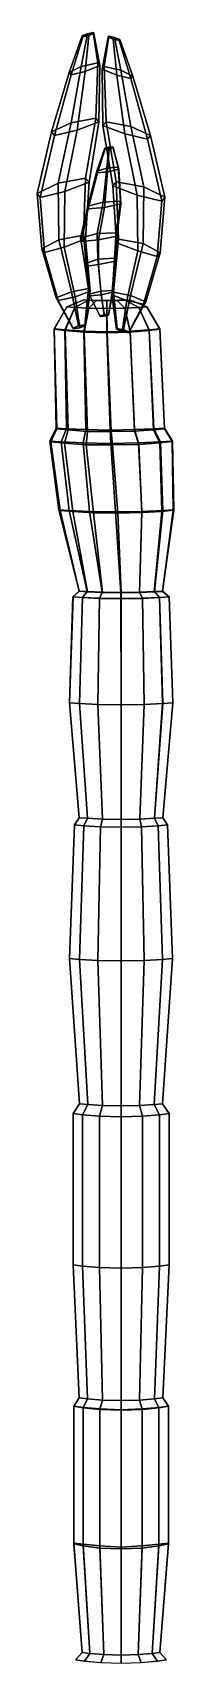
# Model space of a CAD drawing. Header units: metres. Extents: x -10 to 10, y -2.5 to 10.2.
# Drawn here: x -0.33 to 0.2, y 3.95 to 10.24 of the extents above; entities that cross this region are included whole.
import ezdxf

# ---------------------------------------------------------------- set-up
doc = ezdxf.new("R2010")
doc.units = ezdxf.units.M
for name, color, linetype in [('ABDO', 2, 'CONTINUOUS'), ('BOTTAIL', 7, 'CONTINUOUS'), ('TAIL', 14, 'CONTINUOUS'), ('TAIL$', 6, 'CONTINUOUS')]:
    doc.layers.add(name, color=color, linetype=linetype)

msp = doc.modelspace()

# ---------------------------------------------------------------- linework, layer by layer
at = {"layer": 'ABDO', "color": 2}
for points in [[(-0.217395, 9.17507, -0.038525), (-0.217395, 9.17507, 0.051964), (-0.150949, 9.20255, 0.029826), (-0.150949, 9.20255, -0.021966)], [(-0.18662, 9.17275, -0.121483), (-0.217395, 9.17507, -0.038525), (-0.150949, 9.20255, -0.021966), (-0.133335, 9.20125, -0.069448)], [(-0.18662, 9.17275, 0.126495), (-0.133335, 9.20125, 0.072485), (-0.150949, 9.20255, 0.029826), (-0.217395, 9.17507, 0.051964)], [(-0.131166, 9.16978, -0.18232), (-0.18662, 9.17275, -0.121483), (-0.133335, 9.20125, -0.069448), (-0.101596, 9.19958, -0.104269)], [(-0.18662, 9.17275, 0.126495), (-0.131166, 9.16978, 0.172913), (-0.101596, 9.19958, 0.099054), (-0.133335, 9.20125, 0.072485)], [(-0.150949, 9.20255, -0.021966), (-0.150949, 9.20255, 0.029826), (-0.133335, 9.20125, -0.069448)], [(-0.150949, 9.20255, 0.029826), (-0.133335, 9.20125, 0.072485), (-0.133335, 9.20125, -0.069448)], [(-0.062017, 9.19878, 0.107775), (0.026915, 9.20255, -0.021966), (-0.062017, 9.19878, -0.116376), (-0.133335, 9.20125, 0.072485)], [(-0.101596, 9.19958, 0.099054), (-0.062017, 9.19878, 0.107775), (-0.133335, 9.20125, 0.072485)], [(-0.101596, 9.19958, -0.104269), (-0.133335, 9.20125, -0.069448), (-0.062017, 9.19878, -0.116376)], [(-0.133335, 9.20125, 0.072485), (-0.062017, 9.19878, -0.116376), (-0.133335, 9.20125, -0.069448)], [(-0.062017, 9.16847, -0.203474), (-0.131166, 9.16978, -0.18232), (-0.101596, 9.19958, -0.104269), (-0.062017, 9.19878, -0.116376)], [(-0.131166, 9.16978, 0.172913), (-0.062017, 9.16847, 0.18815), (-0.062017, 9.19878, 0.107775), (-0.101596, 9.19958, 0.099054)], [(-0.022439, 9.19958, 0.099054), (0.026915, 9.20255, 0.029826), (-0.062017, 9.19878, 0.107775)], [(-0.022439, 9.19958, -0.104269), (-0.062017, 9.19878, -0.116376), (0.026915, 9.20255, -0.021966)], [(0.026915, 9.20255, -0.021966), (-0.062017, 9.19878, 0.107775), (0.026915, 9.20255, 0.029826)], [(0.007132, 9.16978, -0.18232), (-0.062017, 9.16847, -0.203474), (-0.062017, 9.19878, -0.116376), (-0.022439, 9.19958, -0.104269)], [(-0.062017, 9.16847, 0.18815), (0.007132, 9.16978, 0.172913), (-0.022439, 9.19958, 0.099054), (-0.062017, 9.19878, 0.107775)], [(0.009301, 9.20125, 0.072485), (0.026915, 9.20255, 0.029826), (-0.022439, 9.19958, 0.099054)], [(0.009301, 9.20125, -0.069448), (-0.022439, 9.19958, -0.104269), (0.026915, 9.20255, -0.021966)], [(0.062586, 9.17275, -0.121483), (0.007132, 9.16978, -0.18232), (-0.022439, 9.19958, -0.104269), (0.009301, 9.20125, -0.069448)], [(0.007132, 9.16978, 0.172913), (0.062586, 9.17275, 0.126495), (0.009301, 9.20125, 0.072485), (-0.022439, 9.19958, 0.099054)], [(0.093361, 9.17507, -0.038525), (0.062586, 9.17275, -0.121483), (0.009301, 9.20125, -0.069448), (0.026915, 9.20255, -0.021966)], [(0.093361, 9.17507, 0.051964), (0.026915, 9.20255, 0.029826), (0.009301, 9.20125, 0.072485), (0.062586, 9.17275, 0.126495)], [(0.093361, 9.17507, 0.051964), (0.093361, 9.17507, -0.038525), (0.026915, 9.20255, -0.021966), (0.026915, 9.20255, 0.029826)], [(-0.266258, 9.08908, -0.004741), (-0.265898, 9.08806, 0.121724), (-0.217395, 9.17507, 0.051964), (-0.217395, 9.17507, -0.038525)], [(-0.224861, 9.0856, -0.116692), (-0.266258, 9.08908, -0.004741), (-0.217395, 9.17507, -0.038525), (-0.18662, 9.17275, -0.121483)], [(-0.265898, 9.08806, 0.121724), (-0.223839, 9.08277, 0.224349), (-0.18662, 9.17275, 0.126495), (-0.217395, 9.17507, 0.051964)], [(-0.151359, 9.08088, -0.195109), (-0.224861, 9.0856, -0.116692), (-0.18662, 9.17275, -0.121483), (-0.131166, 9.16978, -0.18232)], [(-0.223839, 9.08277, 0.224349), (-0.15014, 9.07661, 0.298242), (-0.131166, 9.16978, 0.172913), (-0.18662, 9.17275, 0.126495)], [(-0.061567, 9.07871, -0.221794), (-0.151359, 9.08088, -0.195109), (-0.131166, 9.16978, -0.18232), (-0.062017, 9.16847, -0.203474)], [(-0.15014, 9.07661, 0.298242), (-0.060726, 9.0745, 0.313948), (-0.062017, 9.16847, 0.18815), (-0.131166, 9.16978, 0.172913)], [(0.028236, 9.08088, -0.195119), (-0.061567, 9.07871, -0.221794), (-0.062017, 9.16847, -0.203474), (0.007132, 9.16978, -0.18232)], [(-0.060726, 9.0745, 0.313948), (0.028704, 9.07661, 0.298212), (0.007132, 9.16978, 0.172913), (-0.062017, 9.16847, 0.18815)], [(0.101797, 9.0856, -0.116713), (0.028236, 9.08088, -0.195119), (0.007132, 9.16978, -0.18232), (0.062586, 9.17275, -0.121483)], [(0.028704, 9.07661, 0.298212), (0.101804, 9.08291, 0.224246), (0.062586, 9.17275, 0.126495), (0.007132, 9.16978, 0.172913)], [(0.143388, 9.08908, -0.004772), (0.101797, 9.0856, -0.116713), (0.062586, 9.17275, -0.121483), (0.093361, 9.17507, -0.038525)], [(0.101804, 9.08291, 0.224246), (0.143328, 9.08814, 0.121659), (0.093361, 9.17507, 0.051964), (0.062586, 9.17275, 0.126495)], [(0.143328, 9.08814, 0.121659), (0.143388, 9.08908, -0.004772), (0.093361, 9.17507, -0.038525), (0.093361, 9.17507, 0.051964)], [(-0.25801, 8.70485, 0.20729), (-0.25617, 8.7025, 0.327446), (-0.265898, 9.08806, 0.121724), (-0.266258, 9.08908, -0.004741)], [(-0.218161, 8.70277, 0.092333), (-0.25801, 8.70485, 0.20729), (-0.266258, 9.08908, -0.004741), (-0.224861, 9.0856, -0.116692)], [(-0.25617, 8.7025, 0.327446), (-0.21178, 8.69807, 0.434399), (-0.223839, 9.08277, 0.224349), (-0.265898, 9.08806, 0.121724)], [(-0.143453, 8.69948, 0.012551), (-0.218161, 8.70277, 0.092333), (-0.224861, 9.0856, -0.116692), (-0.151359, 9.08088, -0.195109)], [(-0.21178, 8.69807, 0.434399), (-0.136656, 8.69248, 0.499429), (-0.15014, 9.07661, 0.298242), (-0.223839, 9.08277, 0.224349)], [(-0.049418, 8.69797, -0.015829), (-0.143453, 8.69948, 0.012551), (-0.151359, 9.08088, -0.195109), (-0.061567, 9.07871, -0.221794)], [(-0.136656, 8.69248, 0.499429), (-0.045397, 8.69181, 0.514459), (-0.060726, 9.0745, 0.313948), (-0.15014, 9.07661, 0.298242)], [(0.044855, 8.69958, 0.012455), (-0.049418, 8.69797, -0.015829), (-0.061567, 9.07871, -0.221794), (0.028236, 9.08088, -0.195119)], [(-0.045397, 8.69181, 0.514459), (0.045815, 8.69363, 0.498047), (0.028704, 9.07661, 0.298212), (-0.060726, 9.0745, 0.313948)], [(0.12024, 8.70292, 0.092175), (0.044855, 8.69958, 0.012455), (0.028236, 9.08088, -0.195119), (0.101797, 9.0856, -0.116713)], [(0.045815, 8.69363, 0.498047), (0.119276, 8.69838, 0.434044), (0.101804, 9.08291, 0.224246), (0.028704, 9.07661, 0.298212)], [(0.161531, 8.70506, 0.207105), (0.12024, 8.70292, 0.092175), (0.101797, 9.0856, -0.116713), (0.143388, 9.08908, -0.004772)], [(0.119276, 8.69838, 0.434044), (0.161058, 8.70277, 0.327163), (0.143328, 9.08814, 0.121659), (0.101804, 9.08291, 0.224246)], [(0.161058, 8.70277, 0.327163), (0.161531, 8.70506, 0.207105), (0.143388, 9.08908, -0.004772), (0.143328, 9.08814, 0.121659)], [(-0.282456, 8.65466, 0.236166), (-0.278532, 8.65216, 0.372961), (-0.25617, 8.7025, 0.327446), (-0.25801, 8.70485, 0.20729)], [(-0.238462, 8.65185, 0.10636), (-0.282456, 8.65466, 0.236166), (-0.25801, 8.70485, 0.20729), (-0.218161, 8.70277, 0.092333)], [(-0.278532, 8.65216, 0.372961), (-0.226726, 8.64736, 0.494249), (-0.21178, 8.69807, 0.434399), (-0.25617, 8.7025, 0.327446)], [(-0.153944, 8.64783, 0.016445), (-0.238462, 8.65185, 0.10636), (-0.218161, 8.70277, 0.092333), (-0.143453, 8.69948, 0.012551)], [(-0.226726, 8.64736, 0.494249), (-0.141682, 8.6411, 0.568874), (-0.136656, 8.69248, 0.499429), (-0.21178, 8.69807, 0.434399)], [(-0.046827, 8.64611, -0.015626), (-0.153944, 8.64783, 0.016445), (-0.143453, 8.69948, 0.012551), (-0.049418, 8.69797, -0.015829)], [(-0.141682, 8.6411, 0.568874), (-0.039951, 8.64032, 0.5861), (-0.045397, 8.69181, 0.514459), (-0.136656, 8.69248, 0.499429)], [(0.060695, 8.6482, 0.016053), (-0.046827, 8.64611, -0.015626), (-0.049418, 8.69797, -0.015829), (0.044855, 8.69958, 0.012455)], [(-0.039951, 8.64032, 0.5861), (0.061502, 8.64256, 0.567163), (0.045815, 8.69363, 0.498047), (-0.045397, 8.69181, 0.514459)], [(0.146412, 8.65242, 0.105679), (0.060695, 8.6482, 0.016053), (0.044855, 8.69958, 0.012455), (0.12024, 8.70292, 0.092175)], [(0.061502, 8.64256, 0.567163), (0.143775, 8.64809, 0.493399), (0.119276, 8.69838, 0.434044), (0.045815, 8.69363, 0.498047)], [(0.143775, 8.64809, 0.493399), (0.191504, 8.65295, 0.372049), (0.161058, 8.70277, 0.327163), (0.119276, 8.69838, 0.434044)], [(0.192785, 8.65534, 0.235343), (0.146412, 8.65242, 0.105679), (0.12024, 8.70292, 0.092175), (0.161531, 8.70506, 0.207105)], [(0.191504, 8.65295, 0.372049), (0.192785, 8.65534, 0.235343), (0.161531, 8.70506, 0.207105), (0.161058, 8.70277, 0.327163)], [(-0.247983, 8.38918, 0.410182), (-0.242569, 8.38668, 0.541289), (-0.278532, 8.65216, 0.372961), (-0.282456, 8.65466, 0.236166)], [(-0.208165, 8.38653, 0.285134), (-0.247983, 8.38918, 0.410182), (-0.282456, 8.65466, 0.236166), (-0.238462, 8.65185, 0.10636)], [(-0.242569, 8.38668, 0.541289), (-0.193634, 8.38277, 0.650314), (-0.226726, 8.64736, 0.494249), (-0.278532, 8.65216, 0.372961)], [(-0.129098, 8.38288, 0.198234), (-0.208165, 8.38653, 0.285134), (-0.238462, 8.65185, 0.10636), (-0.153944, 8.64783, 0.016445)], [(-0.193634, 8.38277, 0.650314), (-0.114244, 8.37755, 0.720146), (-0.141682, 8.6411, 0.568874), (-0.226726, 8.64736, 0.494249)], [(-0.027832, 8.38115, 0.167157), (-0.129098, 8.38288, 0.198234), (-0.153944, 8.64783, 0.016445), (-0.046827, 8.64611, -0.015626)], [(-0.114244, 8.37755, 0.720146), (-0.019643, 8.37651, 0.742551), (-0.039951, 8.64032, 0.5861), (-0.141682, 8.6411, 0.568874)], [(0.074027, 8.38309, 0.197976), (-0.027832, 8.38115, 0.167157), (-0.046827, 8.64611, -0.015626), (0.060695, 8.6482, 0.016053)], [(-0.019643, 8.37651, 0.742551), (0.074155, 8.3786, 0.718834), (0.061502, 8.64256, 0.567163), (-0.039951, 8.64032, 0.5861)], [(0.154812, 8.38684, 0.284723), (0.074027, 8.38309, 0.197976), (0.060695, 8.6482, 0.016053), (0.146412, 8.65242, 0.105679)], [(0.074155, 8.3786, 0.718834), (0.150769, 8.38319, 0.649879), (0.143775, 8.64809, 0.493399), (0.061502, 8.64256, 0.567163)], [(0.150769, 8.38319, 0.649879), (0.19571, 8.3871, 0.540829), (0.191504, 8.65295, 0.372049), (0.143775, 8.64809, 0.493399)], [(0.19775, 8.38955, 0.40975), (0.154812, 8.38684, 0.284723), (0.146412, 8.65242, 0.105679), (0.192785, 8.65534, 0.235343)], [(0.19571, 8.3871, 0.540829), (0.19775, 8.38955, 0.40975), (0.192785, 8.65534, 0.235343), (0.191504, 8.65295, 0.372049)], [(-0.169343, 8.07452, 0.623283), (-0.168792, 8.07363, 0.715694), (-0.242569, 8.38668, 0.541289), (-0.247983, 8.38918, 0.410182)], [(-0.137762, 8.07259, 0.538419), (-0.169343, 8.07452, 0.623283), (-0.247983, 8.38918, 0.410182), (-0.208165, 8.38653, 0.285134)], [(-0.168792, 8.07363, 0.715694), (-0.136313, 8.07159, 0.79591), (-0.193634, 8.38277, 0.650314), (-0.242569, 8.38668, 0.541289)], [(-0.080075, 8.07003, 0.478647), (-0.137762, 8.07259, 0.538419), (-0.208165, 8.38653, 0.285134), (-0.129098, 8.38288, 0.198234)], [(-0.136313, 8.07159, 0.79591), (-0.078647, 8.06888, 0.852255), (-0.114244, 8.37755, 0.720146), (-0.193634, 8.38277, 0.650314)], [(-0.007839, 8.06878, 0.457206), (-0.080075, 8.07003, 0.478647), (-0.129098, 8.38288, 0.198234), (-0.027832, 8.38115, 0.167157)], [(-0.078647, 8.06888, 0.852255), (-0.007021, 8.06784, 0.868794), (-0.019643, 8.37651, 0.742551), (-0.114244, 8.37755, 0.720146)], [(0.064477, 8.06993, 0.478746), (-0.007839, 8.06878, 0.457206), (-0.027832, 8.38115, 0.167157), (0.074027, 8.38309, 0.197976)], [(-0.007021, 8.06784, 0.868794), (0.064581, 8.06909, 0.851878), (0.074155, 8.3786, 0.718834), (-0.019643, 8.37651, 0.742551)], [(0.122379, 8.07243, 0.538618), (0.064477, 8.06993, 0.478746), (0.074027, 8.38309, 0.197976), (0.154812, 8.38684, 0.284723)], [(0.064581, 8.06909, 0.851878), (0.122063, 8.07154, 0.796018), (0.150769, 8.38319, 0.649879), (0.074155, 8.3786, 0.718834)], [(0.122063, 8.07154, 0.796018), (0.154153, 8.07347, 0.715934), (0.19571, 8.3871, 0.540829), (0.150769, 8.38319, 0.649879)], [(0.15433, 8.07431, 0.623544), (0.122379, 8.07243, 0.538618), (0.154812, 8.38684, 0.284723), (0.19775, 8.38955, 0.40975)], [(0.154153, 8.07347, 0.715934), (0.15433, 8.07431, 0.623544), (0.19775, 8.38955, 0.40975), (0.19571, 8.3871, 0.540829)], [(-0.207352, 7.64174, 0.82835), (-0.207348, 7.64174, 0.939736), (-0.19311, 8.05224, 0.741137), (-0.193449, 8.05245, 0.634623)], [(-0.168406, 7.63888, 0.726947), (-0.207352, 7.64174, 0.82835), (-0.193449, 8.05245, 0.634623), (-0.156962, 8.04969, 0.537762)], [(-0.193449, 8.05245, 0.634623), (-0.19311, 8.05224, 0.741137), (-0.168792, 8.07363, 0.715694), (-0.169343, 8.07452, 0.623283)], [(-0.156962, 8.04969, 0.537762), (-0.193449, 8.05245, 0.634623), (-0.169343, 8.07452, 0.623283), (-0.137762, 8.07259, 0.538419)], [(-0.19311, 8.05224, 0.741137), (-0.156213, 8.0502, 0.835325), (-0.136313, 8.07159, 0.79591), (-0.168792, 8.07363, 0.715694)], [(-0.09055, 8.0464, 0.470039), (-0.156962, 8.04969, 0.537762), (-0.137762, 8.07259, 0.538419), (-0.080075, 8.07003, 0.478647)], [(-0.156213, 8.0502, 0.835325), (-0.089808, 8.04723, 0.902039), (-0.078647, 8.06888, 0.852255), (-0.136313, 8.07159, 0.79591)], [(-0.007414, 8.04489, 0.445797), (-0.09055, 8.0464, 0.470039), (-0.080075, 8.07003, 0.478647), (-0.007839, 8.06878, 0.457206)], [(-0.089808, 8.04723, 0.902039), (-0.007003, 8.04598, 0.922537), (-0.007021, 8.06784, 0.868794), (-0.078647, 8.06888, 0.852255)], [(0.075802, 8.04635, 0.470096), (-0.007414, 8.04489, 0.445797), (-0.007839, 8.06878, 0.457206), (0.064477, 8.06993, 0.478746)], [(-0.007003, 8.04598, 0.922537), (0.075802, 8.04739, 0.9018), (0.064581, 8.06909, 0.851878), (-0.007021, 8.06784, 0.868794)], [(0.142422, 8.04963, 0.537887), (0.075802, 8.04635, 0.470096), (0.064477, 8.06993, 0.478746), (0.122379, 8.07243, 0.538618)], [(0.075802, 8.04739, 0.9018), (0.142207, 8.05015, 0.83539), (0.122063, 8.07154, 0.796018), (0.064581, 8.06909, 0.851878)], [(0.142207, 8.05015, 0.83539), (0.179076, 8.05214, 0.741282), (0.154153, 8.07347, 0.715934), (0.122063, 8.07154, 0.796018)], [(0.179206, 8.05235, 0.63479), (0.142422, 8.04963, 0.537887), (0.122379, 8.07243, 0.538618), (0.15433, 8.07431, 0.623544)], [(0.193347, 7.64174, 0.82835), (0.1544, 7.63888, 0.726947), (0.142422, 8.04963, 0.537887), (0.179206, 8.05235, 0.63479)], [(0.179076, 8.05214, 0.741282), (0.179206, 8.05235, 0.63479), (0.15433, 8.07431, 0.623544), (0.154153, 8.07347, 0.715934)], [(0.193342, 7.64174, 0.939736), (0.193347, 7.64174, 0.82835), (0.179206, 8.05235, 0.63479), (0.179076, 8.05214, 0.741282)], [(-0.207348, 7.64174, 0.939736), (-0.168356, 7.63888, 1.04036), (-0.156213, 8.0502, 0.835325), (-0.19311, 8.05224, 0.741137)], [(-0.097201, 7.63532, 0.65547), (-0.168406, 7.63888, 0.726947), (-0.156962, 8.04969, 0.537762), (-0.09055, 8.0464, 0.470039)], [(-0.168356, 7.63888, 1.04036), (-0.097107, 7.63532, 1.11026), (-0.089808, 8.04723, 0.902039), (-0.156213, 8.0502, 0.835325)], [(-0.007003, 7.63376, 0.629504), (-0.097201, 7.63532, 0.65547), (-0.09055, 8.0464, 0.470039), (-0.007414, 8.04489, 0.445797)], [(-0.097107, 7.63532, 1.11026), (-0.007003, 7.63376, 1.13528), (-0.007003, 8.04598, 0.922537), (-0.089808, 8.04723, 0.902039)], [(0.083194, 7.63532, 0.65547), (-0.007003, 7.63376, 0.629504), (-0.007414, 8.04489, 0.445797), (0.075802, 8.04635, 0.470096)], [(-0.007003, 7.63376, 1.13528), (0.083101, 7.63532, 1.11026), (0.075802, 8.04739, 0.9018), (-0.007003, 8.04598, 0.922537)], [(0.083101, 7.63532, 1.11026), (0.154351, 7.63888, 1.04036), (0.142207, 8.05015, 0.83539), (0.075802, 8.04739, 0.9018)], [(0.1544, 7.63888, 0.726947), (0.083194, 7.63532, 0.65547), (0.075802, 8.04635, 0.470096), (0.142422, 8.04963, 0.537887)], [(0.154351, 7.63888, 1.04036), (0.193342, 7.64174, 0.939736), (0.179076, 8.05214, 0.741282), (0.142207, 8.05015, 0.83539)], [(-0.169542, 7.19712, 0.941802), (-0.169542, 7.19712, 1.0341), (-0.207348, 7.64174, 0.939736), (-0.207352, 7.64174, 0.82835)], [(-0.137349, 7.19472, 0.858099), (-0.169542, 7.19712, 0.941802), (-0.207352, 7.64174, 0.82835), (-0.168406, 7.63888, 0.726947)], [(-0.169542, 7.19712, 1.0341), (-0.137349, 7.19472, 1.11672), (-0.168356, 7.63888, 1.04036), (-0.207348, 7.64174, 0.939736)], [(-0.079339, 7.1917, 0.799869), (-0.137349, 7.19472, 0.858099), (-0.168406, 7.63888, 0.726947), (-0.097201, 7.63532, 0.65547)], [(-0.137349, 7.19472, 1.11672), (-0.079339, 7.1917, 1.17359), (-0.097107, 7.63532, 1.11026), (-0.168356, 7.63888, 1.04036)], [(-0.007003, 7.19039, 0.77903), (-0.079339, 7.1917, 0.799869), (-0.097201, 7.63532, 0.65547), (-0.007003, 7.63376, 0.629504)], [(-0.079339, 7.1917, 1.17359), (-0.007003, 7.19039, 1.19384), (-0.007003, 7.63376, 1.13528), (-0.097107, 7.63532, 1.11026)], [(0.065333, 7.1917, 0.799869), (-0.007003, 7.19039, 0.77903), (-0.007003, 7.63376, 0.629504), (0.083194, 7.63532, 0.65547)], [(-0.007003, 7.19039, 1.19384), (0.065333, 7.1917, 1.17359), (0.083101, 7.63532, 1.11026), (-0.007003, 7.63376, 1.13528)], [(0.123342, 7.19472, 0.858099), (0.065333, 7.1917, 0.799869), (0.083194, 7.63532, 0.65547), (0.1544, 7.63888, 0.726947)], [(0.065333, 7.1917, 1.17359), (0.123342, 7.19472, 1.11672), (0.154351, 7.63888, 1.04036), (0.083101, 7.63532, 1.11026)], [(0.155535, 7.19712, 0.941802), (0.123342, 7.19472, 0.858099), (0.1544, 7.63888, 0.726947), (0.193347, 7.64174, 0.82835)], [(0.123342, 7.19472, 1.11672), (0.155535, 7.19712, 1.0341), (0.193342, 7.64174, 0.939736), (0.154351, 7.63888, 1.04036)], [(0.155535, 7.19712, 1.0341), (0.155535, 7.19712, 0.941802), (0.193347, 7.64174, 0.82835), (0.193342, 7.64174, 0.939736)], [(-0.186727, 7.16921, 1.04166), (-0.151131, 7.16619, 1.13314), (-0.137349, 7.19472, 1.11672), (-0.169542, 7.19712, 1.0341)], [(-0.186727, 7.16926, 0.939598), (-0.186727, 7.16921, 1.04166), (-0.169542, 7.19712, 1.0341), (-0.169542, 7.19712, 0.941802)], [(-0.151131, 7.16619, 0.847173), (-0.186727, 7.16926, 0.939598), (-0.169542, 7.19712, 0.941802), (-0.137349, 7.19472, 0.858099)], [(-0.086987, 7.16238, 0.782938), (-0.151131, 7.16619, 0.847173), (-0.137349, 7.19472, 0.858099), (-0.079339, 7.1917, 0.799869)], [(-0.151131, 7.16619, 1.13314), (-0.086987, 7.16243, 1.19618), (-0.079339, 7.1917, 1.17359), (-0.137349, 7.19472, 1.11672)], [(-0.007003, 7.16071, 0.759967), (-0.086987, 7.16238, 0.782938), (-0.079339, 7.1917, 0.799869), (-0.007003, 7.19039, 0.77903)], [(-0.086987, 7.16243, 1.19618), (-0.007003, 7.16076, 1.21862), (-0.007003, 7.19039, 1.19384), (-0.079339, 7.1917, 1.17359)], [(0.072982, 7.16238, 0.782938), (-0.007003, 7.16071, 0.759967), (-0.007003, 7.19039, 0.77903), (0.065333, 7.1917, 0.799869)], [(-0.007003, 7.16076, 1.21862), (0.072982, 7.16243, 1.19618), (0.065333, 7.1917, 1.17359), (-0.007003, 7.19039, 1.19384)], [(0.137124, 7.16619, 0.847173), (0.072982, 7.16238, 0.782938), (0.065333, 7.1917, 0.799869), (0.123342, 7.19472, 0.858099)], [(0.072982, 7.16243, 1.19618), (0.137124, 7.16619, 1.13314), (0.123342, 7.19472, 1.11672), (0.065333, 7.1917, 1.17359)], [(0.17272, 7.16926, 0.939598), (0.137124, 7.16619, 0.847173), (0.123342, 7.19472, 0.858099), (0.155535, 7.19712, 0.941802)], [(0.137124, 7.16619, 1.13314), (0.17272, 7.16921, 1.04166), (0.155535, 7.19712, 1.0341), (0.123342, 7.19472, 1.11672)], [(0.17272, 7.16921, 1.04166), (0.17272, 7.16926, 0.939598), (0.155535, 7.19712, 0.941802), (0.155535, 7.19712, 1.0341)], [(-0.206212, 6.65172, 0.956456), (-0.206205, 6.65167, 1.06578), (-0.186727, 7.16921, 1.04166), (-0.186727, 7.16926, 0.939598)], [(-0.167757, 6.64843, 0.856874), (-0.206212, 6.65172, 0.956456), (-0.186727, 7.16926, 0.939598), (-0.151131, 7.16619, 0.847173)], [(-0.206205, 6.65167, 1.06578), (-0.16769, 6.64843, 1.1645), (-0.151131, 7.16619, 1.13314), (-0.186727, 7.16921, 1.04166)], [(-0.097068, 6.64436, 0.786389), (-0.167757, 6.64843, 0.856874), (-0.151131, 7.16619, 0.847173), (-0.086987, 7.16238, 0.782938)], [(-0.16769, 6.64843, 1.1645), (-0.096941, 6.64436, 1.23381), (-0.086987, 7.16243, 1.19618), (-0.151131, 7.16619, 1.13314)], [(-0.007003, 6.64254, 0.760671), (-0.097068, 6.64436, 0.786389), (-0.086987, 7.16238, 0.782938), (-0.007003, 7.16071, 0.759967)], [(-0.096941, 6.64436, 1.23381), (-0.007003, 6.64259, 1.25895), (-0.007003, 7.16076, 1.21862), (-0.086987, 7.16243, 1.19618)], [(-0.007003, 6.64259, 1.25895), (0.082934, 6.64436, 1.23381), (0.072982, 7.16243, 1.19618), (-0.007003, 7.16076, 1.21862)], [(0.083061, 6.64436, 0.786389), (-0.007003, 6.64254, 0.760671), (-0.007003, 7.16071, 0.759967), (0.072982, 7.16238, 0.782938)], [(0.153751, 6.64843, 0.856874), (0.083061, 6.64436, 0.786389), (0.072982, 7.16238, 0.782938), (0.137124, 7.16619, 0.847173)], [(0.082934, 6.64436, 1.23381), (0.153683, 6.64843, 1.1645), (0.137124, 7.16619, 1.13314), (0.072982, 7.16243, 1.19618)], [(0.192206, 6.65172, 0.956456), (0.153751, 6.64843, 0.856874), (0.137124, 7.16619, 0.847173), (0.17272, 7.16926, 0.939598)], [(0.153683, 6.64843, 1.1645), (0.192199, 6.65167, 1.06578), (0.17272, 7.16921, 1.04166), (0.137124, 7.16619, 1.13314)], [(0.192199, 6.65167, 1.06578), (0.192206, 6.65172, 0.956456), (0.17272, 7.16926, 0.939598), (0.17272, 7.16921, 1.04166)], [(-0.16786, 6.08957, 0.941258), (-0.16786, 6.08956, 1.0326), (-0.206205, 6.65167, 1.06578), (-0.206212, 6.65172, 0.956456)], [(-0.136001, 6.08662, 0.858563), (-0.16786, 6.08957, 0.941258), (-0.206212, 6.65172, 0.956456), (-0.167757, 6.64843, 0.856874)], [(-0.16786, 6.08956, 1.0326), (-0.136001, 6.08661, 1.11451), (-0.16769, 6.64843, 1.1645), (-0.206205, 6.65167, 1.06578)], [(-0.078591, 6.08294, 0.801116), (-0.136001, 6.08662, 0.858563), (-0.167757, 6.64843, 0.856874), (-0.097068, 6.64436, 0.786389)], [(-0.136001, 6.08661, 1.11451), (-0.078591, 6.08298, 1.17098), (-0.096941, 6.64436, 1.23381), (-0.16769, 6.64843, 1.1645)], [(-0.007003, 6.08131, 0.780567), (-0.078591, 6.08294, 0.801116), (-0.097068, 6.64436, 0.786389), (-0.007003, 6.64254, 0.760671)], [(-0.078591, 6.08298, 1.17098), (-0.007003, 6.08137, 1.19108), (-0.007003, 6.64259, 1.25895), (-0.096941, 6.64436, 1.23381)], [(0.064585, 6.08294, 0.801116), (-0.007003, 6.08131, 0.780567), (-0.007003, 6.64254, 0.760671), (0.083061, 6.64436, 0.786389)], [(-0.007003, 6.08137, 1.19108), (0.064585, 6.08298, 1.17098), (0.082934, 6.64436, 1.23381), (-0.007003, 6.64259, 1.25895)], [(0.121994, 6.08662, 0.858563), (0.064585, 6.08294, 0.801116), (0.083061, 6.64436, 0.786389), (0.153751, 6.64843, 0.856874)], [(0.064585, 6.08298, 1.17098), (0.121994, 6.08661, 1.11451), (0.153683, 6.64843, 1.1645), (0.082934, 6.64436, 1.23381)], [(0.153854, 6.08957, 0.941258), (0.121994, 6.08662, 0.858563), (0.153751, 6.64843, 0.856874), (0.192206, 6.65172, 0.956456)], [(0.121994, 6.08661, 1.11451), (0.153854, 6.08956, 1.0326), (0.192199, 6.65167, 1.06578), (0.153683, 6.64843, 1.1645)], [(0.153854, 6.08956, 1.0326), (0.153854, 6.08957, 0.941258), (0.192206, 6.65172, 0.956456), (0.192199, 6.65167, 1.06578)], [(-0.193065, 6.05147, 0.930223), (-0.193065, 6.05143, 1.03588), (-0.16786, 6.08956, 1.0326), (-0.16786, 6.08957, 0.941258)], [(-0.156213, 6.04703, 0.834346), (-0.193065, 6.05147, 0.930223), (-0.16786, 6.08957, 0.941258), (-0.136001, 6.08662, 0.858563)], [(-0.193065, 6.05143, 1.03588), (-0.156213, 6.04701, 1.1304), (-0.136001, 6.08661, 1.11451), (-0.16786, 6.08956, 1.0326)], [(-0.193065, 5.46559, 0.841814), (-0.193065, 5.46555, 0.947465), (-0.193065, 6.05143, 1.03588), (-0.193065, 6.05147, 0.930223)], [(-0.156213, 5.46105, 0.7458), (-0.193065, 5.46559, 0.841814), (-0.193065, 6.05147, 0.930223), (-0.156213, 6.04703, 0.834346)], [(-0.193065, 5.46555, 0.947465), (-0.156213, 5.46102, 1.04185), (-0.156213, 6.04701, 1.1304), (-0.193065, 6.05143, 1.03588)], [(-0.089809, 6.04156, 0.767631), (-0.156213, 6.04703, 0.834346), (-0.136001, 6.08662, 0.858563), (-0.078591, 6.08294, 0.801116)], [(-0.156213, 6.04701, 1.1304), (-0.089809, 6.04165, 1.19545), (-0.078591, 6.08298, 1.17098), (-0.136001, 6.08661, 1.11451)], [(-0.089809, 5.45544, 0.678919), (-0.156213, 5.46105, 0.7458), (-0.156213, 6.04703, 0.834346), (-0.089809, 6.04156, 0.767631)], [(-0.156213, 5.46102, 1.04185), (-0.089809, 5.45554, 1.10674), (-0.089809, 6.04165, 1.19545), (-0.156213, 6.04701, 1.1304)], [(-0.089809, 6.04165, 1.19545), (-0.007003, 6.03931, 1.2186), (-0.007003, 6.08137, 1.19108), (-0.078591, 6.08298, 1.17098)], [(-0.007003, 6.03915, 0.743748), (-0.089809, 6.04156, 0.767631), (-0.078591, 6.08294, 0.801116), (-0.007003, 6.08131, 0.780567)], [(-0.089809, 5.45554, 1.10674), (-0.007003, 5.45314, 1.12983), (-0.007003, 6.03931, 1.2186), (-0.089809, 6.04165, 1.19545)], [(-0.007003, 5.45297, 0.654962), (-0.089809, 5.45544, 0.678919), (-0.089809, 6.04156, 0.767631), (-0.007003, 6.03915, 0.743748)], [(-0.007003, 6.03931, 1.2186), (0.075802, 6.04165, 1.19545), (0.064585, 6.08298, 1.17098), (-0.007003, 6.08137, 1.19108)], [(0.075802, 6.04156, 0.767631), (-0.007003, 6.03915, 0.743748), (-0.007003, 6.08131, 0.780567), (0.064585, 6.08294, 0.801116)], [(-0.007003, 5.45314, 1.12983), (0.075802, 5.45554, 1.10674), (0.075802, 6.04165, 1.19545), (-0.007003, 6.03931, 1.2186)], [(0.075802, 5.45544, 0.678919), (-0.007003, 5.45297, 0.654962), (-0.007003, 6.03915, 0.743748), (0.075802, 6.04156, 0.767631)], [(0.142207, 6.04703, 0.834346), (0.075802, 6.04156, 0.767631), (0.064585, 6.08294, 0.801116), (0.121994, 6.08662, 0.858563)], [(0.075802, 6.04165, 1.19545), (0.142207, 6.04701, 1.1304), (0.121994, 6.08661, 1.11451), (0.064585, 6.08298, 1.17098)], [(0.142207, 5.46105, 0.7458), (0.075802, 5.45544, 0.678919), (0.075802, 6.04156, 0.767631), (0.142207, 6.04703, 0.834346)], [(0.075802, 5.45554, 1.10674), (0.142207, 5.46102, 1.04185), (0.142207, 6.04701, 1.1304), (0.075802, 6.04165, 1.19545)], [(0.179058, 6.05147, 0.930223), (0.142207, 6.04703, 0.834346), (0.121994, 6.08662, 0.858563), (0.153854, 6.08957, 0.941258)], [(0.142207, 6.04701, 1.1304), (0.179058, 6.05143, 1.03588), (0.153854, 6.08956, 1.0326), (0.121994, 6.08661, 1.11451)], [(0.179058, 5.46559, 0.841814), (0.142207, 5.46105, 0.7458), (0.142207, 6.04703, 0.834346), (0.179058, 6.05147, 0.930223)], [(0.142207, 5.46102, 1.04185), (0.179058, 5.46555, 0.947465), (0.179058, 6.05143, 1.03588), (0.142207, 6.04701, 1.1304)], [(0.179058, 6.05143, 1.03588), (0.179058, 6.05147, 0.930223), (0.153854, 6.08957, 0.941258), (0.153854, 6.08956, 1.0326)], [(0.179058, 5.46555, 0.947465), (0.179058, 5.46559, 0.841814), (0.179058, 6.05147, 0.930223), (0.179058, 6.05143, 1.03588)], [(-0.16898, 4.95152, 0.671602), (-0.16898, 4.95149, 0.764898), (-0.193065, 5.46555, 0.947465), (-0.193065, 5.46559, 0.841814)], [(-0.136898, 4.94751, 0.588661), (-0.16898, 4.95152, 0.671602), (-0.193065, 5.46559, 0.841814), (-0.156213, 5.46105, 0.7458)], [(-0.16898, 4.95149, 0.764898), (-0.136898, 4.94749, 0.846106), (-0.156213, 5.46102, 1.04185), (-0.193065, 5.46555, 0.947465)], [(-0.079089, 4.9427, 0.531033), (-0.136898, 4.94751, 0.588661), (-0.156213, 5.46105, 0.7458), (-0.089809, 5.45544, 0.678919)], [(-0.136898, 4.94749, 0.846106), (-0.079089, 4.94267, 0.901821), (-0.089809, 5.45554, 1.10674), (-0.156213, 5.46102, 1.04185)], [(-0.079089, 4.94267, 0.901821), (-0.007004, 4.94057, 0.921348), (-0.007003, 5.45314, 1.12983), (-0.089809, 5.45554, 1.10674)], [(-0.007003, 4.94039, 0.510317), (-0.079089, 4.9427, 0.531033), (-0.089809, 5.45544, 0.678919), (-0.007003, 5.45297, 0.654962)], [(-0.007004, 4.94057, 0.921348), (0.065083, 4.94267, 0.901821), (0.075802, 5.45554, 1.10674), (-0.007003, 5.45314, 1.12983)], [(0.065082, 4.9427, 0.531033), (-0.007003, 4.94039, 0.510317), (-0.007003, 5.45297, 0.654962), (0.075802, 5.45544, 0.678919)], [(0.122891, 4.94751, 0.588661), (0.065082, 4.9427, 0.531033), (0.075802, 5.45544, 0.678919), (0.142207, 5.46105, 0.7458)], [(0.065083, 4.94267, 0.901821), (0.122891, 4.94749, 0.846106), (0.142207, 5.46102, 1.04185), (0.075802, 5.45554, 1.10674)], [(0.154973, 4.95152, 0.671602), (0.122891, 4.94751, 0.588661), (0.142207, 5.46105, 0.7458), (0.179058, 5.46559, 0.841814)], [(0.122891, 4.94749, 0.846106), (0.154973, 4.95149, 0.764898), (0.179058, 5.46555, 0.947465), (0.142207, 5.46102, 1.04185)], [(0.154973, 4.95149, 0.764898), (0.154973, 4.95152, 0.671602), (0.179058, 5.46559, 0.841814), (0.179058, 5.46555, 0.947465)], [(-0.190504, 4.91881, 0.646355), (-0.190504, 4.91852, 0.752535), (-0.16898, 4.95149, 0.764898), (-0.16898, 4.95152, 0.671602)], [(-0.154159, 4.91371, 0.55071), (-0.190504, 4.91881, 0.646355), (-0.16898, 4.95152, 0.671602), (-0.136898, 4.94751, 0.588661)], [(-0.190504, 4.91852, 0.752535), (-0.154159, 4.91311, 0.844366), (-0.136898, 4.94749, 0.846106), (-0.16898, 4.95149, 0.764898)], [(-0.190504, 4.3881, 0.357249), (-0.190504, 4.38559, 0.461301), (-0.190504, 4.91852, 0.752535), (-0.190504, 4.91881, 0.646355)], [(-0.154159, 4.38462, 0.262608), (-0.190504, 4.3881, 0.357249), (-0.190504, 4.91881, 0.646355), (-0.154159, 4.91371, 0.55071)], [(-0.190504, 4.38559, 0.461301), (-0.154159, 4.37772, 0.556072), (-0.154159, 4.91311, 0.844366), (-0.190504, 4.91852, 0.752535)], [(-0.088669, 4.9082, 0.484145), (-0.154159, 4.91371, 0.55071), (-0.136898, 4.94751, 0.588661), (-0.079089, 4.9427, 0.531033)], [(-0.154159, 4.91311, 0.844366), (-0.088669, 4.90676, 0.907006), (-0.079089, 4.94267, 0.901821), (-0.136898, 4.94749, 0.846106)], [(-0.088669, 4.37823, 0.195679), (-0.154159, 4.38462, 0.262608), (-0.154159, 4.91371, 0.55071), (-0.088669, 4.9082, 0.484145)], [(-0.154159, 4.37772, 0.556072), (-0.088669, 4.36913, 0.616018), (-0.088669, 4.90676, 0.907006), (-0.154159, 4.91311, 0.844366)], [(-0.007003, 4.90456, 0.459611), (-0.088669, 4.9082, 0.484145), (-0.079089, 4.9427, 0.531033), (-0.007003, 4.94039, 0.510317)], [(-0.088669, 4.90676, 0.907006), (-0.007004, 4.90402, 0.928925), (-0.007004, 4.94057, 0.921348), (-0.079089, 4.94267, 0.901821)], [(-0.007003, 4.37324, 0.170467), (-0.088669, 4.37823, 0.195679), (-0.088669, 4.9082, 0.484145), (-0.007003, 4.90456, 0.459611)], [(-0.007004, 4.90402, 0.928925), (0.074662, 4.90676, 0.907006), (0.065083, 4.94267, 0.901821), (-0.007004, 4.94057, 0.921348)], [(0.074662, 4.9082, 0.484145), (-0.007003, 4.90456, 0.459611), (-0.007003, 4.94039, 0.510317), (0.065082, 4.9427, 0.531033)], [(0.074662, 4.37823, 0.195679), (-0.007003, 4.37324, 0.170467), (-0.007003, 4.90456, 0.459611), (0.074662, 4.9082, 0.484145)], [(0.140152, 4.91371, 0.55071), (0.074662, 4.9082, 0.484145), (0.065082, 4.9427, 0.531033), (0.122891, 4.94751, 0.588661)], [(0.074662, 4.90676, 0.907006), (0.140152, 4.91311, 0.844366), (0.122891, 4.94749, 0.846106), (0.065083, 4.94267, 0.901821)], [(0.140152, 4.38462, 0.262608), (0.074662, 4.37823, 0.195679), (0.074662, 4.9082, 0.484145), (0.140152, 4.91371, 0.55071)], [(0.074662, 4.36913, 0.616018), (0.140152, 4.37772, 0.556077), (0.140152, 4.91311, 0.844366), (0.074662, 4.90676, 0.907006)], [(0.176497, 4.91881, 0.646355), (0.140152, 4.91371, 0.55071), (0.122891, 4.94751, 0.588661), (0.154973, 4.95152, 0.671602)], [(0.140152, 4.91311, 0.844366), (0.176497, 4.91852, 0.752535), (0.154973, 4.95149, 0.764898), (0.122891, 4.94749, 0.846106)], [(0.176497, 4.3881, 0.357249), (0.140152, 4.38462, 0.262608), (0.140152, 4.91371, 0.55071), (0.176497, 4.91881, 0.646355)], [(0.140152, 4.37772, 0.556077), (0.176497, 4.38559, 0.461301), (0.176497, 4.91852, 0.752535), (0.140152, 4.91311, 0.844366)], [(0.176497, 4.91852, 0.752535), (0.176497, 4.91881, 0.646355), (0.154973, 4.95152, 0.671602), (0.154973, 4.95149, 0.764898)], [(0.176497, 4.38559, 0.461301), (0.176497, 4.3881, 0.357249), (0.176497, 4.91881, 0.646355), (0.176497, 4.91852, 0.752535)], [(-0.088669, 4.36913, 0.616018), (-0.007003, 4.36633, 0.636335), (-0.007004, 4.90402, 0.928925), (-0.088669, 4.90676, 0.907006)], [(-0.007003, 4.36633, 0.636335), (0.074662, 4.36913, 0.616018), (0.074662, 4.90676, 0.907006), (-0.007004, 4.90402, 0.928925)], [(-0.157609, 3.96574, 0.164151), (-0.157609, 3.96569, 0.249453), (-0.190504, 4.38559, 0.461301), (-0.190504, 4.3881, 0.357249)], [(-0.12778, 3.96188, 0.086896), (-0.157609, 3.96574, 0.164151), (-0.190504, 4.3881, 0.357249), (-0.154159, 4.38462, 0.262608)], [(-0.157609, 3.96569, 0.249453), (-0.12778, 3.96186, 0.326928), (-0.154159, 4.37772, 0.556072), (-0.190504, 4.38559, 0.461301)], [(-0.07403, 3.95715, 0.033125), (-0.12778, 3.96188, 0.086896), (-0.154159, 4.38462, 0.262608), (-0.088669, 4.37823, 0.195679)], [(-0.12778, 3.96186, 0.326928), (-0.074029, 3.95725, 0.380239), (-0.088669, 4.36913, 0.616018), (-0.154159, 4.37772, 0.556072)], [(-0.007003, 3.95508, 0.013878), (-0.07403, 3.95715, 0.033125), (-0.088669, 4.37823, 0.195679), (-0.007003, 4.37324, 0.170467)], [(-0.074029, 3.95725, 0.380239), (-0.007003, 3.95525, 0.397047), (-0.007003, 4.36633, 0.636335), (-0.088669, 4.36913, 0.616018)], [(0.060023, 3.95715, 0.033125), (-0.007003, 3.95508, 0.013878), (-0.007003, 4.37324, 0.170467), (0.074662, 4.37823, 0.195679)], [(-0.007003, 3.95525, 0.397047), (0.060023, 3.95725, 0.380239), (0.074662, 4.36913, 0.616018), (-0.007003, 4.36633, 0.636335)], [(0.113773, 3.96188, 0.086896), (0.060023, 3.95715, 0.033125), (0.074662, 4.37823, 0.195679), (0.140152, 4.38462, 0.262608)], [(0.060023, 3.95725, 0.380239), (0.113773, 3.96186, 0.326928), (0.140152, 4.37772, 0.556077), (0.074662, 4.36913, 0.616018)], [(0.143603, 3.96574, 0.164151), (0.113773, 3.96188, 0.086896), (0.140152, 4.38462, 0.262608), (0.176497, 4.3881, 0.357249)], [(0.113773, 3.96186, 0.326928), (0.143603, 3.96569, 0.249453), (0.176497, 4.38559, 0.461301), (0.140152, 4.37772, 0.556077)], [(0.143603, 3.96569, 0.249453), (0.143603, 3.96574, 0.164151), (0.176497, 4.3881, 0.357249), (0.176497, 4.38559, 0.461301)], [(-0.183029, 3.93706, 0.141117), (-0.183029, 3.93701, 0.241204), (-0.157609, 3.96569, 0.249453), (-0.157609, 3.96574, 0.164151)], [(-0.148165, 3.93209, 0.049535), (-0.183029, 3.93706, 0.141117), (-0.157609, 3.96574, 0.164151), (-0.12778, 3.96188, 0.086896)], [(-0.183029, 3.93701, 0.241204), (-0.148165, 3.93204, 0.331003), (-0.12778, 3.96186, 0.326928), (-0.157609, 3.96569, 0.249453)], [(0.169022, 3.93706, 0.141117), (0.134157, 3.93209, 0.049535), (0.113773, 3.96188, 0.086896), (0.143603, 3.96574, 0.164151)], [(0.134157, 3.93204, 0.331003), (0.169022, 3.93701, 0.241204), (0.143603, 3.96569, 0.249453), (0.113773, 3.96186, 0.326928)], [(0.169022, 3.93701, 0.241204), (0.169022, 3.93706, 0.141117), (0.143603, 3.96574, 0.164151), (0.143603, 3.96569, 0.249453)], [(-0.085342, 3.92601, -0.014644), (-0.148165, 3.93209, 0.049535), (-0.12778, 3.96188, 0.086896), (-0.07403, 3.95715, 0.033125)], [(-0.148165, 3.93204, 0.331003), (-0.085342, 3.92614, 0.392409), (-0.074029, 3.95725, 0.380239), (-0.12778, 3.96186, 0.326928)], [(-0.085342, 3.92614, 0.392409), (-0.007004, 3.92359, 0.412103), (-0.007003, 3.95525, 0.397047), (-0.074029, 3.95725, 0.380239)], [(-0.007003, 3.92336, -0.03769), (-0.085342, 3.92601, -0.014644), (-0.07403, 3.95715, 0.033125), (-0.007003, 3.95508, 0.013878)], [(-0.007004, 3.92359, 0.412103), (0.071335, 3.92614, 0.392404), (0.060023, 3.95725, 0.380239), (-0.007003, 3.95525, 0.397047)], [(0.071335, 3.92601, -0.014644), (-0.007003, 3.92336, -0.03769), (-0.007003, 3.95508, 0.013878), (0.060023, 3.95715, 0.033125)], [(0.134157, 3.93209, 0.049535), (0.071335, 3.92601, -0.014644), (0.060023, 3.95715, 0.033125), (0.113773, 3.96188, 0.086896)], [(0.071335, 3.92614, 0.392404), (0.134157, 3.93204, 0.331003), (0.113773, 3.96186, 0.326928), (0.060023, 3.95725, 0.380239)]]:
    msp.add_3dface(points, dxfattribs=at)
at = {"layer": 'BOTTAIL', "color": 7}
for points in [[(-0.069711, 9.78929, -0.761503), (-0.100295, 9.70053, -0.708668), (-0.062547, 9.71163, -0.698369), (-0.054183, 9.7932, -0.758447)], [(-0.069114, 9.78682, -0.766304), (-0.098722, 9.6935, -0.7219), (-0.100295, 9.70053, -0.708668), (-0.069711, 9.78929, -0.761503)], [(-0.052959, 9.78813, -0.768002), (-0.059769, 9.69749, -0.724624), (-0.098722, 9.6935, -0.7219), (-0.069114, 9.78682, -0.766304)], [(-0.054183, 9.7932, -0.758447), (-0.069114, 9.78682, -0.766304), (-0.069711, 9.78929, -0.761503)], [(-0.038571, 9.79458, -0.760036), (-0.052959, 9.78813, -0.768002), (-0.069114, 9.78682, -0.766304), (-0.054183, 9.7932, -0.758447)], [(-0.054183, 9.7932, -0.758447), (-0.062547, 9.71163, -0.698369), (-0.017465, 9.71533, -0.703133), (-0.038571, 9.79458, -0.760036)], [(-0.037995, 9.79204, -0.764808), (-0.015877, 9.70822, -0.716292), (-0.059769, 9.69749, -0.724624), (-0.052959, 9.78813, -0.768002)], [(-0.052959, 9.78813, -0.768002), (-0.038571, 9.79458, -0.760036), (-0.037995, 9.79204, -0.764808)], [(-0.038571, 9.79458, -0.760036), (-0.017465, 9.71533, -0.703133), (-0.015877, 9.70822, -0.716292), (-0.037995, 9.79204, -0.764808)], [(-0.100295, 9.70053, -0.708668), (-0.135654, 9.56473, -0.637212), (-0.075966, 9.58003, -0.619476), (-0.062547, 9.71163, -0.698369)], [(-0.098722, 9.6935, -0.7219), (-0.133827, 9.55451, -0.65512), (-0.135654, 9.56473, -0.637212), (-0.100295, 9.70053, -0.708668)], [(-0.059769, 9.69749, -0.724624), (-0.070786, 9.559, -0.658026), (-0.133827, 9.55451, -0.65512), (-0.098722, 9.6935, -0.7219)], [(-0.062547, 9.71163, -0.698369), (-0.075966, 9.58003, -0.619476), (-0.009287, 9.58387, -0.629418), (-0.017465, 9.71533, -0.703133)], [(-0.015877, 9.70822, -0.716292), (-0.007472, 9.57365, -0.646784), (-0.070786, 9.559, -0.658026), (-0.059769, 9.69749, -0.724624)], [(-0.017465, 9.71533, -0.703133), (-0.009287, 9.58387, -0.629418), (-0.007472, 9.57365, -0.646784), (-0.015877, 9.70822, -0.716292)], [(-0.135654, 9.56473, -0.637212), (-0.163609, 9.44096, -0.514007), (-0.099454, 9.45814, -0.493148), (-0.075966, 9.58003, -0.619476)], [(-0.133827, 9.55451, -0.65512), (-0.16186, 9.42834, -0.533726), (-0.163609, 9.44096, -0.514007), (-0.135654, 9.56473, -0.637212)], [(-0.075966, 9.58003, -0.619476), (-0.099454, 9.45814, -0.493148), (-0.026038, 9.46177, -0.504101), (-0.009287, 9.58387, -0.629418)], [(-0.007472, 9.57365, -0.646784), (-0.023464, 9.44908, -0.523834), (-0.094249, 9.43429, -0.535241), (-0.070786, 9.559, -0.658026)], [(-0.009287, 9.58387, -0.629418), (-0.026038, 9.46177, -0.504101), (-0.023464, 9.44908, -0.523834), (-0.007472, 9.57365, -0.646784)], [(-0.070786, 9.559, -0.658026), (-0.094249, 9.43429, -0.535241), (-0.16186, 9.42834, -0.533726), (-0.133827, 9.55451, -0.65512)], [(-0.163609, 9.44096, -0.514007), (-0.147745, 9.34104, -0.326717), (-0.096691, 9.35924, -0.30861), (-0.099454, 9.45814, -0.493148)], [(-0.16186, 9.42834, -0.533726), (-0.145785, 9.33118, -0.348008), (-0.147745, 9.34104, -0.326717), (-0.163609, 9.44096, -0.514007)], [(-0.099454, 9.45814, -0.493148), (-0.096691, 9.35924, -0.30861), (-0.032006, 9.36301, -0.31742), (-0.026038, 9.46177, -0.504101)], [(-0.023464, 9.44908, -0.523834), (-0.030047, 9.35192, -0.338505), (-0.094277, 9.3388, -0.34656), (-0.094249, 9.43429, -0.535241)], [(-0.026038, 9.46177, -0.504101), (-0.032006, 9.36301, -0.31742), (-0.030047, 9.35192, -0.338505), (-0.023464, 9.44908, -0.523834)], [(-0.094249, 9.43429, -0.535241), (-0.094277, 9.3388, -0.34656), (-0.145785, 9.33118, -0.348008), (-0.16186, 9.42834, -0.533726)], [(-0.147745, 9.34104, -0.326717), (-0.129973, 9.22394, -0.137247), (-0.085233, 9.23489, -0.128814), (-0.096691, 9.35924, -0.30861)], [(-0.145785, 9.33118, -0.348008), (-0.128336, 9.21684, -0.151617), (-0.129973, 9.22394, -0.137247), (-0.147745, 9.34104, -0.326717)], [(-0.094277, 9.3388, -0.34656), (-0.084089, 9.22097, -0.154266), (-0.128336, 9.21684, -0.151617), (-0.145785, 9.33118, -0.348008)], [(-0.096691, 9.35924, -0.30861), (-0.085233, 9.23489, -0.128814), (-0.040037, 9.23815, -0.134163), (-0.032006, 9.36301, -0.31742)], [(-0.030047, 9.35192, -0.338505), (-0.038621, 9.23119, -0.148116), (-0.084089, 9.22097, -0.154266), (-0.094277, 9.3388, -0.34656)], [(-0.032006, 9.36301, -0.31742), (-0.040037, 9.23815, -0.134163), (-0.038621, 9.23119, -0.148116), (-0.030047, 9.35192, -0.338505)], [(-0.129973, 9.22394, -0.137247), (-0.088545, 9.14012, -0.073399), (-0.072351, 9.1439, -0.070513), (-0.085233, 9.23489, -0.128814)], [(-0.128336, 9.21684, -0.151617), (-0.088131, 9.13766, -0.078124), (-0.088545, 9.14012, -0.073399), (-0.129973, 9.22394, -0.137247)], [(-0.084089, 9.22097, -0.154266), (-0.0714, 9.13889, -0.079992), (-0.088131, 9.13766, -0.078124), (-0.128336, 9.21684, -0.151617)], [(-0.085233, 9.23489, -0.128814), (-0.072351, 9.1439, -0.070513), (-0.055758, 9.1452, -0.072348), (-0.040037, 9.23815, -0.134163)], [(-0.038621, 9.23119, -0.148116), (-0.055255, 9.14266, -0.077095), (-0.0714, 9.13889, -0.079992), (-0.084089, 9.22097, -0.154266)], [(-0.040037, 9.23815, -0.134163), (-0.055758, 9.1452, -0.072348), (-0.055255, 9.14266, -0.077095), (-0.038621, 9.23119, -0.148116)], [(-0.088545, 9.14012, -0.073399), (-0.0714, 9.13889, -0.079992), (-0.055255, 9.14266, -0.077095), (-0.072351, 9.1439, -0.070513)], [(-0.0714, 9.13889, -0.079992), (-0.088545, 9.14012, -0.073399), (-0.088131, 9.13766, -0.078124)], [(-0.072351, 9.1439, -0.070513), (-0.055255, 9.14266, -0.077095), (-0.055758, 9.1452, -0.072348)]]:
    msp.add_3dface(points, dxfattribs=at)
at = {"layer": 'TAIL', "color": 14}
for points in [[(-0.07253, 10.1048, -0.867424), (-0.054499, 10.2225, -0.960596), (-0.057415, 10.2191, -0.967245), (-0.080695, 10.0951, -0.886058)], [(-0.080695, 10.0951, -0.886058), (-0.057415, 10.2191, -0.967245), (-0.037909, 10.2108, -0.976838), (-0.023505, 10.072, -0.912929)], [(-0.007426, 10.0914, -0.875661), (-0.031992, 10.2177, -0.963532), (-0.054499, 10.2225, -0.960596), (-0.07253, 10.1048, -0.867424)], [(-0.054499, 10.2225, -0.960596), (-0.037909, 10.2108, -0.976838), (-0.057415, 10.2191, -0.967245)], [(-0.031992, 10.2177, -0.963532), (-0.014688, 10.206, -0.979774), (-0.037909, 10.2108, -0.976838), (-0.054499, 10.2225, -0.960596)], [(-0.023505, 10.072, -0.912929), (-0.037909, 10.2108, -0.976838), (-0.014688, 10.206, -0.979774), (0.031019, 10.0585, -0.921159)], [(0.039185, 10.0681, -0.902524), (-0.011579, 10.2095, -0.973125), (-0.031992, 10.2177, -0.963532), (-0.007426, 10.0914, -0.875661)], [(-0.014688, 10.206, -0.979774), (-0.031992, 10.2177, -0.963532), (-0.011579, 10.2095, -0.973125)], [(0.031019, 10.0585, -0.921159), (-0.014688, 10.206, -0.979774), (-0.011579, 10.2095, -0.973125), (0.039185, 10.0681, -0.902524)], [(-0.065212, 9.8913, -0.689461), (-0.07253, 10.1048, -0.867424), (-0.080695, 10.0951, -0.886058), (-0.076971, 9.87716, -0.716701)], [(-0.076971, 9.87716, -0.716701), (-0.080695, 10.0951, -0.886058), (-0.023505, 10.072, -0.912929), (0.007122, 9.84446, -0.754045)], [(0.030661, 9.87274, -0.69957), (-0.007426, 10.0914, -0.875661), (-0.07253, 10.1048, -0.867424), (-0.065212, 9.8913, -0.689461)], [(0.007122, 9.84446, -0.754045), (-0.023505, 10.072, -0.912929), (0.031019, 10.0585, -0.921159), (0.095766, 9.82423, -0.767426)], [(0.107269, 9.83837, -0.740185), (0.039185, 10.0681, -0.902524), (-0.007426, 10.0914, -0.875661), (0.030661, 9.87274, -0.69957)], [(0.095766, 9.82423, -0.767426), (0.031019, 10.0585, -0.921159), (0.039185, 10.0681, -0.902524), (0.107269, 9.83837, -0.740185)], [(-0.025274, 9.65848, -0.395988), (-0.065212, 9.8913, -0.689461), (-0.076971, 9.87716, -0.716701), (-0.038425, 9.64267, -0.42648)], [(-0.038425, 9.64267, -0.42648), (-0.076971, 9.87716, -0.716701), (0.007122, 9.84446, -0.754045), (0.055153, 9.60729, -0.466279)], [(0.081369, 9.6389, -0.40532), (0.030661, 9.87274, -0.69957), (-0.065212, 9.8913, -0.689461), (-0.025274, 9.65848, -0.395988)], [(0.055153, 9.60729, -0.466279), (0.007122, 9.84446, -0.754045), (0.095766, 9.82423, -0.767426), (0.150704, 9.58394, -0.482781)], [(0.162772, 9.59975, -0.452289), (0.107269, 9.83837, -0.740185), (0.030661, 9.87274, -0.69957), (0.081369, 9.6389, -0.40532)], [(0.150704, 9.58394, -0.482781), (0.095766, 9.82423, -0.767426), (0.107269, 9.83837, -0.740185), (0.162772, 9.59975, -0.452289)], [(-0.016335, 9.43726, -0.074449), (-0.025274, 9.65848, -0.395988), (-0.038425, 9.64267, -0.42648), (-0.024786, 9.42312, -0.101769)], [(-0.024786, 9.42312, -0.101769), (-0.038425, 9.64267, -0.42648), (0.055153, 9.60729, -0.466279), (0.058124, 9.39129, -0.137549)], [(0.078621, 9.41957, -0.082945), (0.081369, 9.6389, -0.40532), (-0.025274, 9.65848, -0.395988), (-0.016335, 9.43726, -0.074449)], [(0.144076, 9.3844, -0.125174), (0.162772, 9.59975, -0.452289), (0.081369, 9.6389, -0.40532), (0.078621, 9.41957, -0.082945)], [(0.058124, 9.39129, -0.137549), (0.055153, 9.60729, -0.466279), (0.150704, 9.58394, -0.482781), (0.133679, 9.37026, -0.152494)], [(0.133679, 9.37026, -0.152494), (0.150704, 9.58394, -0.482781), (0.162772, 9.59975, -0.452289), (0.144076, 9.3844, -0.125174)], [(-0.036657, 9.23134, 0.133968), (-0.016335, 9.43726, -0.074449), (-0.024786, 9.42312, -0.101769), (-0.043283, 9.22169, 0.115281)], [(0.02934, 9.2185, 0.126841), (0.078621, 9.41957, -0.082945), (-0.016335, 9.43726, -0.074449), (-0.036657, 9.23134, 0.133968)], [(-0.043283, 9.22169, 0.115281), (-0.024786, 9.42312, -0.101769), (0.058124, 9.39129, -0.137549), (0.016031, 9.19907, 0.089476)], [(0.016031, 9.19907, 0.089476), (0.058124, 9.39129, -0.137549), (0.133679, 9.37026, -0.152494), (0.080688, 9.18508, 0.080179)], [(0.088578, 9.19479, 0.098865), (0.144076, 9.3844, -0.125174), (0.078621, 9.41957, -0.082945), (0.02934, 9.2185, 0.126841)], [(0.080688, 9.18508, 0.080179), (0.133679, 9.37026, -0.152494), (0.144076, 9.3844, -0.125174), (0.088578, 9.19479, 0.098865)], [(-0.021592, 9.09125, 0.20684), (-0.036657, 9.23134, 0.133968), (-0.043283, 9.22169, 0.115281), (-0.024351, 9.08785, 0.200189)], [(-0.024351, 9.08785, 0.200189), (-0.043283, 9.22169, 0.115281), (0.016031, 9.19907, 0.089476), (-0.002907, 9.07958, 0.190601)], [(0.002526, 9.08647, 0.2039), (0.02934, 9.2185, 0.126841), (-0.036657, 9.23134, 0.133968), (-0.021592, 9.09125, 0.20684)], [(-0.002907, 9.07958, 0.190601), (0.016031, 9.19907, 0.089476), (0.080688, 9.18508, 0.080179), (0.021421, 9.07472, 0.187662)], [(0.024043, 9.0782, 0.194312), (0.088578, 9.19479, 0.098865), (0.02934, 9.2185, 0.126841), (0.002526, 9.08647, 0.2039)], [(0.021421, 9.07472, 0.187662), (0.080688, 9.18508, 0.080179), (0.088578, 9.19479, 0.098865), (0.024043, 9.0782, 0.194312)], [(-0.024351, 9.08785, 0.200189), (0.002526, 9.08647, 0.2039), (-0.021592, 9.09125, 0.20684)], [(0.002526, 9.08647, 0.2039), (-0.024351, 9.08785, 0.200189), (-0.002907, 9.07958, 0.190601), (0.024043, 9.0782, 0.194312)], [(0.024043, 9.0782, 0.194312), (-0.002907, 9.07958, 0.190601), (0.021421, 9.07472, 0.187662)]]:
    msp.add_3dface(points, dxfattribs=at)
at = {"layer": 'TAIL$', "color": 6}
for points in [[(-0.157784, 10.2239, -0.979803), (-0.208547, 10.0826, -0.909202), (-0.161937, 10.1058, -0.882338), (-0.13737, 10.2322, -0.97021)], [(-0.154675, 10.2204, -0.986452), (-0.200381, 10.0729, -0.927837), (-0.208547, 10.0826, -0.909202), (-0.157784, 10.2239, -0.979803)], [(-0.131453, 10.2253, -0.983516), (-0.145858, 10.0864, -0.9196), (-0.200381, 10.0729, -0.927837), (-0.154675, 10.2204, -0.986452)], [(-0.13737, 10.2322, -0.97021), (-0.161937, 10.1058, -0.882338), (-0.096833, 10.1192, -0.874101), (-0.114864, 10.2369, -0.967274)], [(-0.13737, 10.2322, -0.97021), (-0.154675, 10.2204, -0.986452), (-0.157784, 10.2239, -0.979803)], [(-0.114864, 10.2369, -0.967274), (-0.131453, 10.2253, -0.983516), (-0.154675, 10.2204, -0.986452), (-0.13737, 10.2322, -0.97021)], [(-0.111948, 10.2335, -0.973923), (-0.088667, 10.1096, -0.892736), (-0.145858, 10.0864, -0.9196), (-0.131453, 10.2253, -0.983516)], [(-0.131453, 10.2253, -0.983516), (-0.114864, 10.2369, -0.967274), (-0.111948, 10.2335, -0.973923)], [(-0.114864, 10.2369, -0.967274), (-0.096833, 10.1192, -0.874101), (-0.088667, 10.1096, -0.892736), (-0.111948, 10.2335, -0.973923)], [(-0.208547, 10.0826, -0.909202), (-0.276632, 9.8528, -0.746863), (-0.200024, 9.88717, -0.706247), (-0.161937, 10.1058, -0.882338)], [(-0.200381, 10.0729, -0.927837), (-0.265129, 9.83866, -0.774103), (-0.276632, 9.8528, -0.746863), (-0.208547, 10.0826, -0.909202)], [(-0.145858, 10.0864, -0.9196), (-0.176484, 9.85889, -0.760722), (-0.265129, 9.83866, -0.774103), (-0.200381, 10.0729, -0.927837)], [(-0.161937, 10.1058, -0.882338), (-0.200024, 9.88717, -0.706247), (-0.10415, 9.90573, -0.696137), (-0.096833, 10.1192, -0.874101)], [(-0.088667, 10.1096, -0.892736), (-0.092391, 9.89159, -0.723378), (-0.176484, 9.85889, -0.760722), (-0.145858, 10.0864, -0.9196)], [(-0.096833, 10.1192, -0.874101), (-0.10415, 9.90573, -0.696137), (-0.092391, 9.89159, -0.723378), (-0.088667, 10.1096, -0.892736)], [(-0.276632, 9.8528, -0.746863), (-0.332134, 9.61418, -0.458966), (-0.250732, 9.65333, -0.411997), (-0.200024, 9.88717, -0.706247)], [(-0.200024, 9.88717, -0.706247), (-0.250732, 9.65333, -0.411997), (-0.144089, 9.67291, -0.402665), (-0.10415, 9.90573, -0.696137)], [(-0.092391, 9.89159, -0.723378), (-0.130938, 9.6571, -0.433158), (-0.224516, 9.62172, -0.472956), (-0.176484, 9.85889, -0.760722)], [(-0.10415, 9.90573, -0.696137), (-0.144089, 9.67291, -0.402665), (-0.130938, 9.6571, -0.433158), (-0.092391, 9.89159, -0.723378)], [(-0.265129, 9.83866, -0.774103), (-0.320067, 9.59837, -0.489457), (-0.332134, 9.61418, -0.458966), (-0.276632, 9.8528, -0.746863)], [(-0.176484, 9.85889, -0.760722), (-0.224516, 9.62172, -0.472956), (-0.320067, 9.59837, -0.489457), (-0.265129, 9.83866, -0.774103)], [(-0.332134, 9.61418, -0.458966), (-0.313439, 9.39883, -0.131851), (-0.247983, 9.434, -0.089622), (-0.250732, 9.65333, -0.411997)], [(-0.250732, 9.65333, -0.411997), (-0.247983, 9.434, -0.089622), (-0.153028, 9.45169, -0.081126), (-0.144089, 9.67291, -0.402665)], [(-0.130938, 9.6571, -0.433158), (-0.144576, 9.43755, -0.108446), (-0.227486, 9.40572, -0.144226), (-0.224516, 9.62172, -0.472956)], [(-0.144089, 9.67291, -0.402665), (-0.153028, 9.45169, -0.081126), (-0.144576, 9.43755, -0.108446), (-0.130938, 9.6571, -0.433158)], [(-0.320067, 9.59837, -0.489457), (-0.303042, 9.38469, -0.159171), (-0.313439, 9.39883, -0.131851), (-0.332134, 9.61418, -0.458966)], [(-0.224516, 9.62172, -0.472956), (-0.227486, 9.40572, -0.144226), (-0.303042, 9.38469, -0.159171), (-0.320067, 9.59837, -0.489457)], [(-0.247983, 9.434, -0.089622), (-0.198703, 9.23293, 0.120164), (-0.132705, 9.24577, 0.12729), (-0.153028, 9.45169, -0.081126)], [(-0.144576, 9.43755, -0.108446), (-0.126079, 9.23612, 0.108604), (-0.185394, 9.2135, 0.082799), (-0.227486, 9.40572, -0.144226)], [(-0.153028, 9.45169, -0.081126), (-0.132705, 9.24577, 0.12729), (-0.126079, 9.23612, 0.108604), (-0.144576, 9.43755, -0.108446)], [(-0.313439, 9.39883, -0.131851), (-0.25794, 9.20922, 0.092188), (-0.198703, 9.23293, 0.120164), (-0.247983, 9.434, -0.089622)], [(-0.303042, 9.38469, -0.159171), (-0.250051, 9.19951, 0.073501), (-0.25794, 9.20922, 0.092188), (-0.313439, 9.39883, -0.131851)], [(-0.227486, 9.40572, -0.144226), (-0.185394, 9.2135, 0.082799), (-0.250051, 9.19951, 0.073501), (-0.303042, 9.38469, -0.159171)], [(-0.25794, 9.20922, 0.092188), (-0.193405, 9.09263, 0.187636), (-0.171889, 9.1009, 0.197224), (-0.198703, 9.23293, 0.120164)], [(-0.250051, 9.19951, 0.073501), (-0.190784, 9.08915, 0.180985), (-0.193405, 9.09263, 0.187636), (-0.25794, 9.20922, 0.092188)], [(-0.185394, 9.2135, 0.082799), (-0.166456, 9.09401, 0.183924), (-0.190784, 9.08915, 0.180985), (-0.250051, 9.19951, 0.073501)], [(-0.198703, 9.23293, 0.120164), (-0.171889, 9.1009, 0.197224), (-0.14777, 9.10568, 0.200164), (-0.132705, 9.24577, 0.12729)], [(-0.126079, 9.23612, 0.108604), (-0.145011, 9.10227, 0.193513), (-0.166456, 9.09401, 0.183924), (-0.185394, 9.2135, 0.082799)], [(-0.132705, 9.24577, 0.12729), (-0.14777, 9.10568, 0.200164), (-0.145011, 9.10227, 0.193513), (-0.126079, 9.23612, 0.108604)], [(-0.193405, 9.09263, 0.187636), (-0.166456, 9.09401, 0.183924), (-0.145011, 9.10227, 0.193513), (-0.171889, 9.1009, 0.197224)], [(-0.166456, 9.09401, 0.183924), (-0.193405, 9.09263, 0.187636), (-0.190784, 9.08915, 0.180985)], [(-0.171889, 9.1009, 0.197224), (-0.145011, 9.10227, 0.193513), (-0.14777, 9.10568, 0.200164)]]:
    msp.add_3dface(points, dxfattribs=at)

doc.saveas('drawing.dxf')
